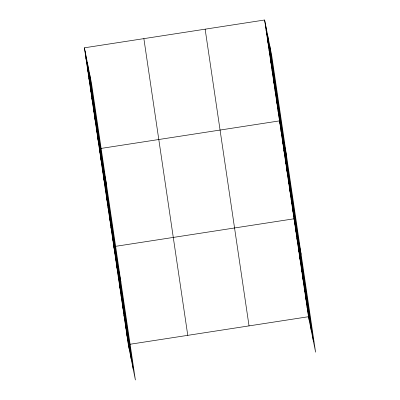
<?xml version="1.0" encoding="UTF-8"?>
<svg xmlns="http://www.w3.org/2000/svg" width="400" height="400" viewBox="0 0 400 400"><rect width="100%" height="100%" fill="white"/><g stroke="black" fill="none" stroke-linecap="round" stroke-linejoin="round"><path stroke-width="0.6" d="M84.405 47.81L91.495 83.285L135.39 380L128.305 344.52L84.405 47.81L264.61 20L271.695 55.48L315.595 352.19L308.505 316.715L264.61 20M101.08 148.42L279.535 120.88L286.625 156.36M115.565 246.335L294.02 218.795L301.11 254.275M130.05 344.25L308.505 316.715M266.1 30.09L266.89 34.035M267.595 40.175L268.38 44.125M269.085 50.265L269.875 54.215M270.58 60.355L271.365 64.3M272.07 70.44L272.86 74.39M273.565 80.53L274.35 84.48M275.055 90.62L275.845 94.565M276.55 100.705L277.335 104.655M278.04 110.795L278.83 114.745M280.98 130.675L281.77 134.625M282.43 140.465L283.22 144.415M283.88 150.255L284.67 154.205M285.33 160.05L286.115 163.995M286.775 169.84L287.565 173.79M288.225 179.63L289.015 183.58M289.675 189.425L290.465 193.37M291.125 199.215L291.91 203.165M292.57 209.005L293.36 212.955M295.47 228.59L296.26 232.54M296.915 238.38L297.705 242.33M298.365 248.17L299.155 252.12M299.815 257.965L300.605 261.91M301.265 267.755L302.05 271.705M302.71 277.545L303.5 281.495M304.16 287.34L304.95 291.285M305.61 297.13L306.4 301.08M307.06 306.92L307.845 310.87M85.895 57.895L86.685 61.845M87.39 67.985L88.18 71.935M88.88 78.075L89.67 82.02M90.375 88.16L91.165 92.11M91.865 98.25L92.655 102.2M93.36 108.34L94.15 112.285M94.85 118.425L95.64 122.375M96.345 128.515L97.135 132.465M97.835 138.6L98.625 142.55M99.33 148.69L106.42 184.17M100.78 158.48L101.565 162.43M102.225 168.275L103.015 172.22M103.675 178.065L104.465 182.015M105.125 187.855L105.915 191.805M106.575 197.65L107.36 201.595M108.02 207.44L108.81 211.39M109.47 217.23L110.26 221.18M110.92 227.025L111.71 230.97M112.37 236.815L113.155 240.765M113.815 246.605L120.905 282.085M115.265 256.395L116.055 260.345M116.715 266.19L117.505 270.14M118.16 275.98L118.95 279.93M119.61 285.77L120.4 289.72M121.06 295.565L121.85 299.51M122.51 305.355L123.295 309.305M123.955 315.145L124.745 319.095M125.405 324.94L126.195 328.885M126.855 334.73L127.645 338.68M269.62 45.075L313.515 341.785M267.475 34.355L311.375 331.065M265.395 23.95L309.295 320.66M205.14 29.175L249.04 325.89M143.87 38.63L187.77 335.345M89.415 72.88L133.315 369.595M87.27 62.16L131.17 358.875M85.195 51.755L129.09 348.47"/></g></svg>
